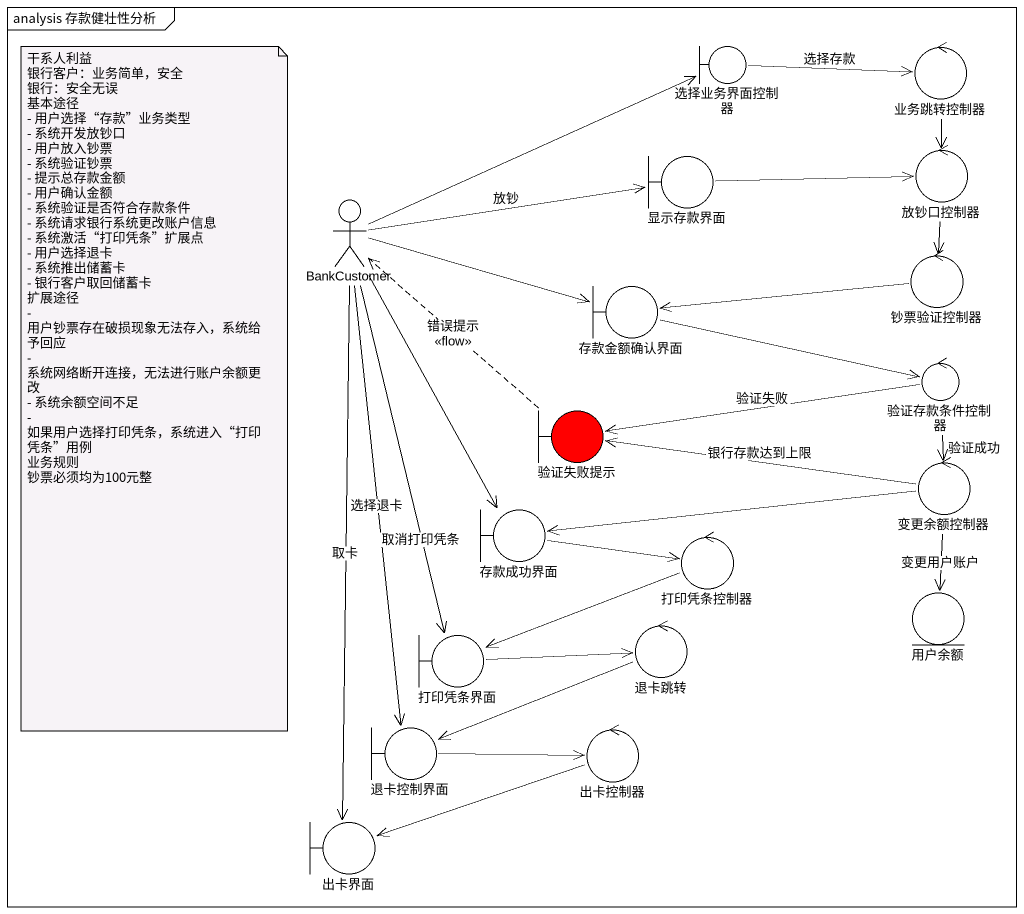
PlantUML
@startuml
mainframe analysis 存款健壮性分析
boundary 选择业务界面控制器
control 业务跳转控制器
boundary 显示存款界面
control 放钞口控制器
actor BankCustomer
control 钞票验证控制器
boundary 存款金额确认界面
control 验证存款条件控制器
boundary 验证失败提示 #FF0000
control 变更余额控制器
boundary 存款成功界面
control 打印凭条控制器
boundary 打印凭条界面
control 退卡跳转
entity 用户余额
boundary 退卡控制界面
control 出卡控制器
boundary 出卡界面
选择业务界面控制器 -right-> 业务跳转控制器 : 选择存款
业务跳转控制器 --> 放钞口控制器
显示存款界面 -right-> 放钞口控制器
放钞口控制器 --> 钞票验证控制器
BankCustomer -right-> 选择业务界面控制器
BankCustomer -right-> 显示存款界面 : 放钞
BankCustomer -right-> 存款金额确认界面
BankCustomer --> 存款成功界面
BankCustomer --> 打印凭条界面 : 取消打印凭条
BankCustomer --> 退卡控制界面 : 选择退卡
BankCustomer --> 出卡界面 : 取卡
钞票验证控制器 -left-> 存款金额确认界面
存款金额确认界面 -right-> 验证存款条件控制器
验证存款条件控制器 -left-> 验证失败提示 : 验证失败
验证存款条件控制器 --> 变更余额控制器 : 验证成功
验证失败提示 .up.> BankCustomer : 错误提示\n<<flow>>
变更余额控制器 -left-> 验证失败提示 : 银行存款达到上限
变更余额控制器 -left-> 存款成功界面
变更余额控制器 --> 用户余额 : 变更用户账户
存款成功界面 -right-> 打印凭条控制器
打印凭条控制器 -left-> 打印凭条界面
打印凭条界面 -right-> 退卡跳转
退卡跳转 -left-> 退卡控制界面
退卡控制界面 -right-> 出卡控制器
出卡控制器 -left-> 出卡界面
note as N1
  干系人利益
  银行客户：业务简单，安全
  银行：安全无误
  基本途径
  - 用户选择“存款”业务类型
  - 系统开发放钞口
  - 用户放入钞票
  - 系统验证钞票
  - 提示总存款金额
  - 用户确认金额
  - 系统验证是否符合存款条件
  - 系统请求银行系统更改账户信息
  - 系统激活“打印凭条”扩展点
  - 用户选择退卡
  - 系统推出储蓄卡
  - 银行客户取回储蓄卡
  扩展途径
  - 用户钞票存在破损现象无法存入，系统给予回应
  - 系统网络断开连接，无法进行账户余额更改
  - 系统余额空间不足
  - 如果用户选择打印凭条，系统进入“打印凭条”用例
  业务规则
  钞票必须均为100元整
end note
@enduml
